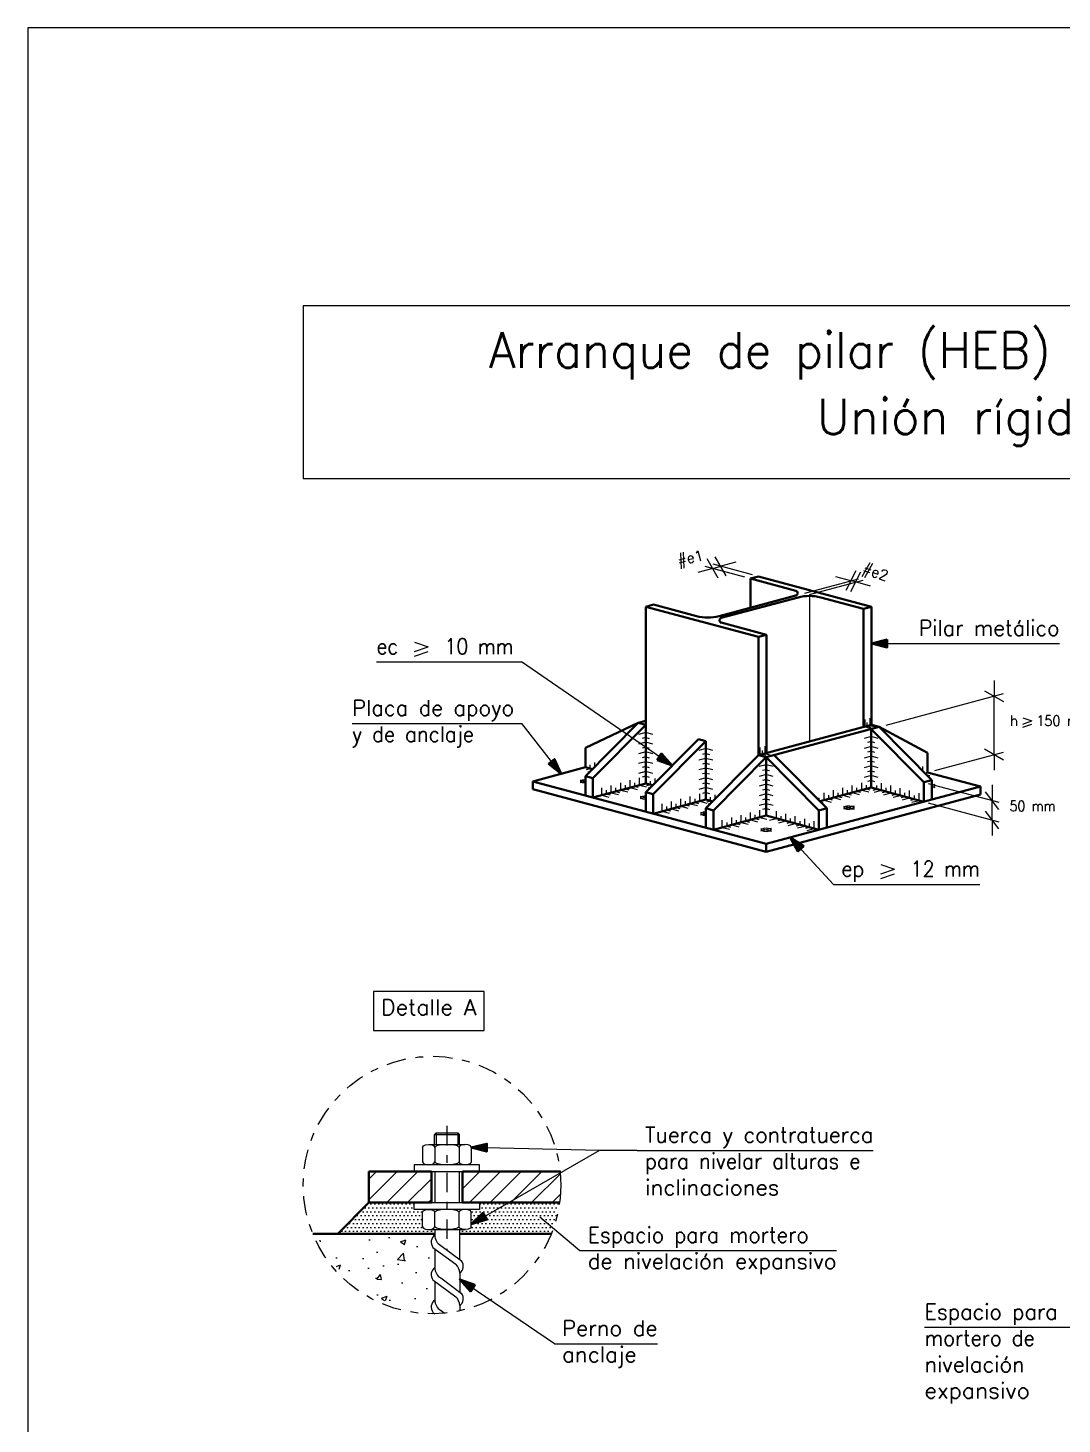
# Model space of a CAD drawing. Header units: millimetres. Extents: x -252 to 259, y -4 to 137.
# Drawn here: x -158.5 to -145.23, y 101.01 to 118.92 of the extents above; entities that cross this region are included whole.
import ezdxf
from ezdxf.enums import TextEntityAlignment as Align

# ---------------------------------------------------------------- set-up
doc = ezdxf.new("R2010")
doc.units = ezdxf.units.MM
doc.linetypes.add('DASHDOT', pattern=[0.5, 0.25, -0.125, 0, -0.125])
for name, color, linetype, lineweight in [('0-CYPE0', 1, 'Continuous', 13), ('0-CYPE1', 2, 'Continuous', 18), ('0-CYPE2', 4, 'Continuous', 35), ('CYPECABECERA', 2, 'Continuous', 18), ('RECUAD_LIMITES', 2, 'Continuous', 0)]:
    doc.layers.add(name, color=color, linetype=linetype, lineweight=lineweight)
doc.styles.add('CYPETXT', font='romans__.ttf', dxfattribs={"height": 0.2})

msp = doc.modelspace()

# ---------------------------------------------------------------- hatches: boundary and pattern name
at = {"layer": '0-CYPE0'}
h = msp.add_hatch(dxfattribs=at)
h.set_pattern_fill('ID5', color=256, style=0, pattern_type=2)
h.set_pattern_definition([(0, (-158.497986, 8.530173), (0.025, 0.05), [0, -0.05])])
h.paths.add_polyline_path([(-152.335, 103.847), (-152.705, 103.847), (-152.705, 103.761), (-152.889, 103.761), (-152.85, 103.756), (-152.822, 103.743), (-152.811, 103.725), (-152.811, 103.572)], flags=0)
h.paths.add_polyline_path([(-151.677, 103.847), (-152.335, 103.847), (-152.811, 103.572), (-152.811, 103.537), (-152.822, 103.519), (-152.85, 103.506), (-152.889, 103.501), (-152.959, 103.501), (-152.959, 103.447), (-151.785, 103.447)], flags=0)
h.paths.add_polyline_path([(-153.435, 103.725), (-153.425, 103.743), (-153.396, 103.756), (-153.357, 103.761), (-153.542, 103.761), (-153.542, 103.847), (-154.123, 103.847), (-154.523, 103.447), (-153.279, 103.447), (-153.279, 103.501), (-153.357, 103.501), (-153.396, 103.506), (-153.425, 103.519), (-153.435, 103.537)], flags=0)
h = msp.add_hatch(dxfattribs=at)
h.set_pattern_fill('ID0', color=256, style=0, pattern_type=2)
h.set_pattern_definition([(50, (-158.498, 8.5302), (0.71726, -0.06275), [0.075, -0.825]), (355, (-158.498, 8.5302), (-0.13875, 0.75219), [0.06, -0.66]), (100.4514, (-158.4382, 8.52494), (0.57851, 0.68944), [0.06374, -0.70114]), (46.1842, (-158.498, 8.7302), (1.06724, -0.16552), [0.1125, -1.2375]), (96.6356, (-158.409, 8.7164), (0.934665, 0.97412), [0.09561, -1.051715]), (351.1842, (-158.498, 8.7302), (0.93466, 0.97412), [0.09, -0.99]), (21, (-158.398, 8.6802), (0.596905, -0.40262), [0.075, -0.825]), (326, (-158.398, 8.6802), (0.243315, 0.72515), [0.06, -0.66]), (71.4514, (-158.34825, 8.6466), (0.840225, 0.32253), [0.06374, -0.70114]), (37.49997, (-158.49799, 8.53017), (0.01216, 0.332895), [0, -0.652, 0, -0.67, 0, -0.6625]), (7.5, (-158.498, 8.53017), (0.26307, 0.39441), [0, -0.382, 0, -0.637, 0, -0.2525]), (327.49998, (-158.72099, 8.53017), (0.53382, -0.022555), [0, -0.25, 0, -0.78, 0, -1.035]), (317.5, (-158.821, 8.53017), (0.583185, 0.100105), [0, -0.325, 0, -0.518, 0, -0.735])])
h.paths.add_polyline_path([(-154.623, 103.131), (-154.791, 103.425), (-153.321, 103.393), (-153.342, 103.33), (-153.31, 103.215), (-153.342, 102.984), (-153.373, 102.942), (-153.331, 102.837), (-153.31, 102.638), (-153.352, 102.575), (-153.352, 102.502), (-153.342, 102.46), (-153.541, 102.491), (-153.972, 102.606), (-154.413, 102.879)], flags=0)
at = {"layer": '0-CYPE2'}
for points in [[(-147.475, 111.073), (-147.675, 111.023), (-147.475, 110.973)], [(-151.82, 109.478), (-151.657, 109.351), (-151.741, 109.54)], [(-150.428, 109.528), (-150.235, 109.456), (-150.372, 109.611)], [(-148.546, 108.422), (-148.718, 108.535), (-148.62, 108.354)], [(-152.61, 104.602), (-152.811, 104.557), (-152.613, 104.502)], [(-152.663, 103.715), (-152.811, 103.572), (-152.613, 103.629)], [(-152.765, 102.791), (-152.959, 102.862), (-152.822, 102.708)]]:
    msp.add_hatch(color=256, dxfattribs=at).paths.add_polyline_path(points, flags=0)

# ---------------------------------------------------------------- linework, layer by layer
at = {"layer": '0-CYPE0'}
for p, q in [((-148.473, 111.634), (-148.473, 109.764)), ((-153.283, 104.721), (-152.963, 104.721)), ((-153.283, 104.593), (-153.283, 104.721)), ((-153.263, 104.741), (-153.263, 104.593)), ((-152.963, 104.721), (-152.983, 104.741)), ((-152.983, 104.741), (-152.983, 104.593)), ((-152.963, 104.593), (-152.963, 104.721)), ((-153.435, 104.557), (-153.435, 104.369)), ((-153.357, 104.593), (-152.889, 104.593)), ((-153.279, 104.557), (-153.279, 104.369)), ((-152.967, 104.557), (-152.967, 104.369)), ((-152.811, 104.557), (-152.811, 104.369)), ((-154.123, 104.149), (-154.025, 104.247)), ((-154.123, 103.884), (-153.76, 104.247)), ((-153.895, 103.847), (-153.495, 104.247)), ((-153.63, 103.847), (-153.323, 104.153)), ((-152.923, 104.023), (-152.699, 104.247)), ((-152.834, 103.847), (-152.434, 104.247)), ((-152.569, 103.847), (-152.169, 104.247)), ((-152.304, 103.847), (-151.904, 104.247)), ((-152.039, 103.847), (-151.668, 104.218)), ((-151.774, 103.847), (-151.666, 103.954)), ((-153.365, 103.847), (-153.323, 103.888)), ((-153.435, 103.537), (-153.435, 103.725)), ((-153.279, 103.537), (-153.279, 103.725)), ((-152.967, 103.537), (-152.967, 103.725)), ((-152.811, 103.537), (-152.811, 103.725)), ((-153.357, 103.501), (-152.889, 103.501))]:
    msp.add_line(p, q, dxfattribs=at)
for points in [[(-153.283, 104.721), (-153.263, 104.741), (-152.983, 104.741)], [(-153.435, 104.557), (-153.425, 104.575), (-153.396, 104.588), (-153.357, 104.593), (-153.318, 104.588), (-153.289, 104.575), (-153.279, 104.557)], [(-152.967, 104.557), (-152.988, 104.575), (-153.045, 104.588), (-153.123, 104.593), (-153.201, 104.588), (-153.258, 104.575), (-153.279, 104.557)], [(-152.811, 104.557), (-152.822, 104.575), (-152.85, 104.588), (-152.889, 104.593), (-152.928, 104.588), (-152.957, 104.575), (-152.967, 104.557)], [(-153.435, 104.369), (-153.425, 104.351), (-153.396, 104.338), (-153.357, 104.333), (-153.318, 104.338), (-153.289, 104.351), (-153.279, 104.369)], [(-152.967, 104.369), (-152.988, 104.351), (-153.045, 104.338), (-153.123, 104.333), (-153.201, 104.338), (-153.258, 104.351), (-153.279, 104.369)], [(-152.811, 104.369), (-152.822, 104.351), (-152.85, 104.338), (-152.889, 104.333), (-152.928, 104.338), (-152.957, 104.351), (-152.967, 104.369)], [(-153.435, 103.725), (-153.425, 103.743), (-153.396, 103.756), (-153.357, 103.761), (-153.318, 103.756), (-153.289, 103.743), (-153.279, 103.725)], [(-152.967, 103.725), (-152.988, 103.743), (-153.045, 103.756), (-153.123, 103.761), (-153.201, 103.756), (-153.258, 103.743), (-153.279, 103.725)], [(-152.811, 103.725), (-152.822, 103.743), (-152.85, 103.756), (-152.889, 103.761), (-152.928, 103.756), (-152.957, 103.743), (-152.967, 103.725)], [(-153.435, 103.537), (-153.425, 103.519), (-153.396, 103.506), (-153.357, 103.501), (-153.318, 103.506), (-153.289, 103.519), (-153.279, 103.537)], [(-152.967, 103.537), (-152.988, 103.519), (-153.045, 103.506), (-153.123, 103.501), (-153.201, 103.506), (-153.258, 103.519), (-153.279, 103.537)], [(-152.811, 103.537), (-152.822, 103.519), (-152.85, 103.506), (-152.889, 103.501), (-152.928, 103.506), (-152.957, 103.519), (-152.967, 103.537)]]:
    msp.add_lwpolyline(points, dxfattribs=at)
at = {"layer": '0-CYPE1'}
for p, q in [((-149.303, 111.877), (-149.81, 112.012)), ((-149.642, 111.864), (-149.784, 112.109)), ((-149.713, 111.986), (-149.61, 112.014)), ((-149.201, 111.904), (-149.707, 112.04)), ((-149.54, 111.891), (-149.681, 112.136)), ((-149.417, 112.066), (-149.61, 112.014)), ((-149.713, 111.986), (-149.906, 111.935)), ((-148.533, 111.67), (-147.845, 111.855)), ((-148.473, 111.654), (-147.785, 111.838)), ((-147.877, 111.955), (-148.006, 111.703)), ((-147.817, 111.938), (-147.946, 111.687)), ((-148.109, 111.751), (-148.109, 111.751)), ((-147.688, 111.761), (-147.881, 111.813)), ((-153.537, 111.042), (-153.363, 110.982)), ((-153.537, 110.922), (-153.363, 110.982)), ((-153.537, 110.862), (-153.363, 110.922)), ((-147.675, 111.023), (-147.17, 111.023)), ((-147.17, 111.023), (-145.264, 111.023)), ((-154.026, 110.787), (-152.168, 110.787)), ((-150.235, 109.456), (-152.168, 110.787)), ((-146.226, 110.418), (-145.981, 110.277)), ((-146.103, 110.547), (-146.103, 110.347)), ((-147.488, 109.976), (-145.981, 110.38)), ((-146.103, 109.597), (-146.103, 110.347)), ((-147.759, 109.956), (-147.759, 110.049)), ((-147.695, 109.972), (-147.695, 110.066)), ((-145.736, 110.069), (-145.62, 110.029)), ((-145.736, 109.989), (-145.62, 110.029)), ((-154.337, 109.997), (-152.161, 109.997)), ((-151.658, 109.352), (-152.161, 109.997)), ((-147.759, 109.956), (-147.668, 109.931)), ((-147.73, 109.963), (-147.73, 110.01)), ((-147.73, 109.963), (-147.685, 109.951)), ((-147.695, 109.972), (-147.605, 109.948)), ((-145.736, 109.949), (-145.62, 109.989)), ((-150.573, 109.819), (-150.619, 109.806)), ((-150.573, 109.694), (-150.619, 109.681)), ((-150.573, 109.819), (-150.528, 109.806)), ((-150.573, 109.694), (-150.528, 109.681)), ((-149.801, 109.674), (-149.891, 109.65)), ((-149.71, 109.65), (-149.801, 109.674)), ((-149.105, 109.595), (-149.105, 109.689)), ((-149.042, 109.612), (-149.042, 109.705)), ((-147.682, 109.828), (-147.772, 109.803)), ((-147.682, 109.703), (-147.772, 109.678)), ((-147.682, 109.765), (-147.727, 109.753)), ((-147.591, 109.803), (-147.682, 109.828)), ((-147.682, 109.765), (-147.636, 109.753)), ((-147.591, 109.678), (-147.682, 109.703)), ((-145.981, 109.527), (-146.226, 109.668)), ((-151.225, 109.444), (-151.225, 109.496)), ((-150.573, 109.506), (-150.664, 109.482)), ((-150.573, 109.569), (-150.619, 109.556)), ((-150.573, 109.569), (-150.528, 109.556)), ((-150.483, 109.482), (-150.573, 109.506)), ((-149.801, 109.549), (-149.891, 109.525)), ((-149.801, 109.611), (-149.846, 109.599)), ((-149.801, 109.486), (-149.846, 109.474)), ((-149.801, 109.611), (-149.755, 109.599)), ((-149.71, 109.525), (-149.801, 109.549)), ((-149.801, 109.486), (-149.755, 109.474)), ((-149.105, 109.595), (-149.014, 109.571)), ((-149.076, 109.602), (-149.076, 109.649)), ((-149.076, 109.602), (-149.031, 109.59)), ((-149.042, 109.612), (-148.951, 109.587)), ((-147.682, 109.578), (-147.772, 109.553)), ((-147.682, 109.64), (-147.727, 109.628)), ((-147.682, 109.515), (-147.727, 109.503)), ((-147.682, 109.64), (-147.636, 109.628)), ((-147.591, 109.553), (-147.682, 109.578)), ((-147.682, 109.515), (-147.636, 109.503)), ((-146.866, 109.393), (-145.981, 109.63)), ((-146.103, 109.597), (-146.103, 109.397)), ((-151.331, 109.406), (-151.286, 109.419)), ((-151.316, 109.378), (-151.282, 109.387)), ((-151.286, 109.419), (-151.286, 109.465)), ((-150.573, 109.381), (-150.664, 109.357)), ((-150.573, 109.444), (-150.619, 109.431)), ((-150.573, 109.319), (-150.619, 109.306)), ((-150.573, 109.444), (-150.528, 109.431)), ((-150.483, 109.357), (-150.573, 109.381)), ((-150.573, 109.319), (-150.528, 109.306)), ((-149.801, 109.424), (-149.891, 109.4)), ((-149.801, 109.361), (-149.846, 109.349)), ((-149.71, 109.4), (-149.801, 109.424)), ((-149.801, 109.361), (-149.755, 109.349)), ((-149.028, 109.467), (-149.119, 109.443)), ((-149.028, 109.342), (-149.119, 109.318)), ((-149.028, 109.404), (-149.073, 109.392)), ((-148.937, 109.443), (-149.028, 109.467)), ((-149.028, 109.404), (-148.983, 109.392)), ((-148.937, 109.318), (-149.028, 109.342)), ((-147.682, 109.453), (-147.772, 109.428)), ((-147.682, 109.328), (-147.772, 109.303)), ((-147.682, 109.39), (-147.727, 109.378)), ((-147.591, 109.428), (-147.682, 109.453)), ((-147.682, 109.39), (-147.636, 109.378)), ((-147.591, 109.303), (-147.682, 109.328)), ((-147.017, 109.386), (-147.017, 109.446)), ((-146.991, 109.359), (-146.957, 109.369)), ((-146.972, 109.34), (-146.926, 109.328)), ((-151.136, 109.077), (-151.136, 109.171)), ((-151.075, 109.093), (-151.075, 109.14)), ((-151.015, 109.109), (-151.015, 109.203)), ((-150.955, 109.126), (-150.955, 109.172)), ((-150.894, 109.142), (-150.894, 109.236)), ((-150.894, 109.142), (-150.804, 109.118)), ((-150.834, 109.158), (-150.834, 109.205)), ((-150.834, 109.158), (-150.788, 109.146)), ((-150.773, 109.174), (-150.773, 109.268)), ((-150.773, 109.174), (-150.683, 109.15)), ((-150.713, 109.19), (-150.713, 109.237)), ((-150.713, 109.19), (-150.668, 109.178)), ((-150.653, 109.206), (-150.653, 109.3)), ((-150.653, 109.206), (-150.562, 109.182)), ((-150.558, 109.199), (-150.513, 109.212)), ((-150.543, 109.171), (-150.509, 109.18)), ((-150.513, 109.212), (-150.513, 109.258)), ((-150.453, 109.237), (-150.453, 109.289)), ((-149.801, 109.299), (-149.891, 109.275)), ((-149.801, 109.174), (-149.891, 109.15)), ((-149.801, 109.236), (-149.846, 109.224)), ((-149.71, 109.275), (-149.801, 109.299)), ((-149.801, 109.236), (-149.755, 109.224)), ((-149.71, 109.15), (-149.801, 109.174)), ((-149.028, 109.217), (-149.119, 109.193)), ((-149.028, 109.279), (-149.073, 109.267)), ((-149.028, 109.154), (-149.073, 109.142)), ((-149.028, 109.279), (-148.983, 109.267)), ((-148.937, 109.193), (-149.028, 109.217)), ((-149.028, 109.154), (-148.983, 109.142)), ((-148.165, 109.045), (-148.165, 109.139)), ((-148.044, 109.077), (-148.044, 109.171)), ((-147.984, 109.093), (-147.984, 109.14)), ((-147.923, 109.11), (-147.923, 109.203)), ((-147.863, 109.126), (-147.863, 109.173)), ((-147.802, 109.142), (-147.802, 109.236)), ((-147.802, 109.142), (-147.712, 109.118)), ((-147.742, 109.158), (-147.742, 109.205)), ((-147.742, 109.158), (-147.697, 109.146)), ((-147.682, 109.265), (-147.727, 109.253)), ((-147.682, 109.265), (-147.636, 109.253)), ((-147.655, 109.143), (-147.609, 109.155)), ((-147.639, 109.114), (-147.549, 109.139)), ((-147.609, 109.155), (-147.609, 109.202)), ((-147.549, 109.139), (-147.549, 109.232)), ((-147.489, 109.123), (-147.489, 109.169)), ((-147.428, 109.106), (-147.428, 109.2)), ((-146.948, 109.228), (-146.043, 108.985)), ((-146.127, 109.208), (-146.127, 109.008)), ((-151.136, 109.077), (-151.045, 109.053)), ((-151.075, 109.093), (-151.03, 109.081)), ((-151.015, 109.109), (-150.924, 109.085)), ((-150.955, 109.126), (-150.909, 109.113)), ((-150.363, 108.87), (-150.363, 108.964)), ((-150.242, 108.902), (-150.242, 108.996)), ((-150.182, 108.919), (-150.182, 108.965)), ((-150.121, 108.935), (-150.121, 109.028)), ((-150.061, 108.951), (-150.061, 108.998)), ((-150.061, 108.951), (-150.016, 108.939)), ((-150.001, 108.967), (-150.001, 109.061)), ((-150.001, 108.967), (-149.91, 108.943)), ((-149.94, 108.983), (-149.94, 109.03)), ((-149.94, 108.983), (-149.895, 108.971)), ((-149.88, 108.999), (-149.88, 109.093)), ((-149.88, 108.999), (-149.789, 108.975)), ((-149.801, 109.111), (-149.846, 109.099)), ((-149.801, 109.111), (-149.755, 109.099)), ((-149.771, 108.964), (-149.736, 108.973)), ((-149.68, 109.03), (-149.68, 109.082)), ((-149.028, 109.092), (-149.119, 109.068)), ((-149.028, 108.967), (-149.119, 108.943)), ((-149.028, 109.029), (-149.073, 109.017)), ((-148.937, 109.068), (-149.028, 109.092)), ((-149.028, 109.029), (-148.983, 109.017)), ((-148.937, 108.943), (-149.028, 108.967)), ((-148.346, 109.007), (-148.346, 109.043)), ((-148.331, 108.992), (-148.301, 108.984)), ((-148.285, 109.013), (-148.285, 109.106)), ((-148.285, 109.013), (-148.195, 108.988)), ((-148.225, 109.029), (-148.225, 109.076)), ((-148.225, 109.029), (-148.18, 109.017)), ((-148.165, 109.045), (-148.074, 109.021)), ((-148.104, 109.061), (-148.104, 109.108)), ((-148.104, 109.061), (-148.059, 109.049)), ((-148.044, 109.077), (-147.953, 109.053)), ((-147.984, 109.093), (-147.938, 109.081)), ((-147.923, 109.11), (-147.833, 109.085)), ((-147.863, 109.126), (-147.818, 109.114)), ((-147.534, 109.11), (-147.489, 109.123)), ((-147.519, 109.082), (-147.428, 109.106)), ((-147.292, 109.046), (-147.247, 109.058)), ((-147.247, 109.058), (-147.247, 109.105)), ((-147.172, 109.013), (-147.126, 109.026)), ((-147.157, 108.985), (-147.066, 109.009)), ((-147.126, 109.026), (-147.126, 109.072)), ((-147.066, 109.009), (-147.066, 109.103)), ((-146.948, 108.978), (-146.043, 108.735)), ((-146.043, 108.894), (-146.212, 109.121)), ((-146.127, 108.758), (-146.127, 109.008)), ((-150.363, 108.87), (-150.272, 108.846)), ((-150.303, 108.886), (-150.303, 108.933)), ((-150.303, 108.886), (-150.257, 108.874)), ((-150.242, 108.902), (-150.152, 108.878)), ((-150.182, 108.919), (-150.136, 108.906)), ((-150.121, 108.935), (-150.031, 108.91)), ((-149.469, 108.695), (-149.469, 108.789)), ((-149.349, 108.728), (-149.349, 108.821)), ((-149.288, 108.744), (-149.288, 108.791)), ((-149.228, 108.76), (-149.228, 108.854)), ((-149.168, 108.776), (-149.168, 108.823)), ((-149.168, 108.776), (-149.122, 108.764)), ((-149.107, 108.792), (-149.107, 108.886)), ((-149.107, 108.792), (-149.017, 108.768)), ((-149.028, 108.904), (-149.073, 108.892)), ((-149.028, 108.904), (-148.983, 108.892)), ((-148.986, 108.754), (-148.895, 108.778)), ((-148.895, 108.778), (-148.895, 108.872)), ((-148.835, 108.762), (-148.835, 108.809)), ((-148.774, 108.746), (-148.774, 108.839)), ((-148.533, 108.681), (-148.533, 108.775)), ((-146.043, 108.644), (-146.212, 108.871)), ((-149.59, 108.663), (-149.59, 108.757)), ((-149.59, 108.663), (-149.5, 108.639)), ((-149.53, 108.679), (-149.53, 108.726)), ((-149.53, 108.679), (-149.484, 108.667)), ((-149.469, 108.695), (-149.379, 108.671)), ((-149.409, 108.712), (-149.409, 108.758)), ((-149.409, 108.712), (-149.364, 108.699)), ((-149.349, 108.728), (-149.258, 108.703)), ((-149.288, 108.744), (-149.243, 108.732)), ((-149.228, 108.76), (-149.137, 108.736)), ((-148.88, 108.75), (-148.835, 108.762)), ((-148.865, 108.721), (-148.774, 108.746)), ((-148.639, 108.685), (-148.593, 108.697)), ((-148.624, 108.657), (-148.533, 108.681)), ((-148.593, 108.697), (-148.593, 108.744)), ((-148.518, 108.653), (-148.473, 108.665)), ((-148.503, 108.624), (-148.412, 108.649)), ((-148.473, 108.665), (-148.473, 108.712)), ((-148.412, 108.649), (-148.412, 108.742)), ((-146.127, 108.758), (-146.127, 108.558)), ((-148.718, 108.534), (-148.163, 107.932)), ((-147.556, 108.187), (-147.382, 108.127)), ((-147.556, 108.067), (-147.382, 108.127)), ((-147.556, 108.007), (-147.382, 108.067)), ((-148.163, 107.932), (-146.287, 107.932)), ((-151.161, 104.518), (-152.811, 104.557)), ((-152.811, 103.572), (-151.17, 104.518)), ((-150.681, 104.518), (-151.161, 104.518)), ((-150.681, 104.518), (-147.653, 104.518)), ((-152.705, 104.333), (-153.542, 104.333)), ((-153.542, 104.333), (-153.542, 104.247)), ((-152.705, 104.247), (-152.705, 104.333)), ((-153.323, 104.247), (-152.923, 104.247)), ((-153.279, 104.247), (-153.279, 103.847)), ((-152.967, 104.247), (-152.967, 103.847)), ((-153.542, 103.761), (-153.542, 103.847)), ((-152.705, 103.761), (-153.542, 103.761)), ((-153.323, 103.847), (-152.923, 103.847)), ((-152.705, 103.847), (-152.705, 103.761)), ((-151.93, 103.665), (-151.416, 103.233)), ((-153.279, 103.501), (-153.279, 103.43)), ((-152.959, 103.118), (-152.959, 103.501)), ((-153.303, 103.273), (-153.01, 103.056)), ((-153.279, 103.255), (-153.279, 103.014)), ((-153.203, 103.298), (-152.935, 103.1)), ((-151.416, 103.233), (-148.127, 103.233)), ((-153.303, 102.856), (-153.01, 102.639)), ((-153.203, 102.882), (-152.935, 102.683)), ((-152.959, 102.942), (-152.959, 102.701)), ((-151.744, 102.036), (-152.959, 102.862)), ((-153.279, 102.838), (-153.279, 102.597)), ((-152.959, 102.526), (-152.959, 102.46)), ((-153.303, 102.439), (-153.278, 102.421)), ((-153.203, 102.465), (-153.154, 102.429)), ((-146.996, 102.247), (-144.621, 102.247)), ((-151.744, 102.036), (-150.42, 102.036))]:
    msp.add_line(p, q, dxfattribs=at)
at = {"layer": '0-CYPE1', "linetype": 'DASHDOT'}
for p, q in [((-146.862, 109.213), (-146.903, 109.202)), ((-146.903, 109.187), (-146.862, 109.176)), ((-150.642, 109.065), (-150.573, 109.047)), ((-150.573, 109.047), (-150.642, 109.028)), ((-148.034, 108.935), (-147.897, 108.899)), ((-147.897, 108.935), (-148.034, 108.899)), ((-148.96, 108.651), (-149.096, 108.614)), ((-149.096, 108.651), (-148.96, 108.614)), ((-153.123, 104.831), (-153.123, 103.241))]:
    msp.add_line(p, q, dxfattribs=at)
at = {"layer": '0-CYPE1'}
for points in [[(-147.881, 111.813), (-147.942, 111.829), (-148.135, 111.88)], [(-150.483, 109.857), (-150.573, 109.881), (-150.664, 109.857)], [(-150.483, 109.732), (-150.573, 109.756), (-150.664, 109.732)], [(-150.483, 109.607), (-150.573, 109.631), (-150.664, 109.607)], [(-151.346, 109.229), (-151.384, 109.234), (-151.407, 109.246), (-151.407, 109.261), (-151.384, 109.273), (-151.346, 109.278)], [(-147.413, 109.078), (-147.368, 109.09), (-147.368, 109.137)], [(-147.398, 109.05), (-147.307, 109.074), (-147.307, 109.168)], [(-147.277, 109.017), (-147.187, 109.042), (-147.187, 109.135)], [(-146.903, 109.217), (-146.876, 109.208), (-146.865, 109.195), (-146.876, 109.182), (-146.903, 109.173)], [(-150.573, 109.022), (-150.611, 109.027), (-150.635, 109.039), (-150.635, 109.054), (-150.611, 109.066), (-150.573, 109.071)], [(-149.786, 108.992), (-149.74, 109.004), (-149.74, 109.051)], [(-149.801, 108.815), (-149.833, 108.818), (-149.856, 108.827), (-149.865, 108.839), (-149.856, 108.852), (-149.833, 108.861), (-149.801, 108.864)], [(-148.759, 108.717), (-148.714, 108.729), (-148.714, 108.776)], [(-148.744, 108.689), (-148.654, 108.713), (-148.654, 108.807)]]:
    msp.add_lwpolyline(points, dxfattribs=at)
at = {"layer": '0-CYPE1', "linetype": 'DASHDOT'}
for points in [[(-151.414, 109.272), (-151.346, 109.254), (-151.414, 109.235)], [(-149.869, 108.858), (-149.801, 108.839), (-149.869, 108.821)]]:
    msp.add_lwpolyline(points, dxfattribs=at)
at = {"layer": '0-CYPE1'}
for points in [[(-148.03, 108.917), (-148.02, 108.93), (-147.992, 108.939), (-147.956, 108.941), (-147.923, 108.935), (-147.904, 108.924), (-147.904, 108.91), (-147.923, 108.899), (-147.956, 108.893), (-147.992, 108.895), (-148.02, 108.904), (-148.03, 108.917)], [(-149.092, 108.632), (-149.082, 108.646), (-149.055, 108.655), (-149.019, 108.656), (-148.986, 108.651), (-148.966, 108.639), (-148.966, 108.626), (-148.986, 108.614), (-149.019, 108.608), (-149.055, 108.61), (-149.082, 108.619), (-149.092, 108.632)], [(-154.066, 106.555), (-154.066, 106.055), (-152.645, 106.055), (-152.645, 106.555), (-154.066, 106.555)]]:
    msp.add_lwpolyline(points, close=True, dxfattribs=at)
at = {"layer": '0-CYPE1', "linetype": 'DASHDOT'}
msp.add_circle((-153.314, 104.073), 1.653, dxfattribs=at)
at = {"layer": '0-CYPE1'}
for centre, radius, start, end in [((-153.215, 103.34), 0.11, 125.1441, 217.6989), ((-153.123, 103.432), 0.156, 180.58, 239.3074), ((-153.115, 102.941), 0.156, 0.5799, 47.6649), ((-153.023, 103.032), 0.11, 305.1441, 37.6988), ((-153.215, 102.924), 0.11, 125.1441, 217.6989), ((-153.123, 103.015), 0.156, 180.58, 239.3074), ((-153.023, 102.616), 0.11, 305.1441, 37.6988), ((-153.215, 102.507), 0.11, 125.1441, 217.6989), ((-153.123, 102.599), 0.156, 180.58, 239.3074), ((-153.115, 102.524), 0.156, 0.5799, 47.6649)]:
    msp.add_arc(centre, radius, start, end, dxfattribs=at)
at = {"layer": '0-CYPE2'}
for p, q in [((-149.227, 111.856), (-149.125, 111.884)), ((-149.227, 111.856), (-148.646, 111.7)), ((-149.227, 111.856), (-149.227, 111.484)), ((-147.676, 111.496), (-149.125, 111.884)), ((-149.631, 111.376), (-148.646, 111.64)), ((-150.573, 111.496), (-150.471, 111.523)), ((-150.573, 111.496), (-150.573, 109.228)), ((-150.573, 111.496), (-149.125, 111.107)), ((-149.922, 111.376), (-150.471, 111.523)), ((-149.604, 111.351), (-148.618, 111.615)), ((-148.327, 111.615), (-147.778, 111.468)), ((-147.778, 111.468), (-147.676, 111.496)), ((-147.778, 111.468), (-147.778, 109.95)), ((-147.676, 109.978), (-147.676, 111.496)), ((-149.022, 111.135), (-149.604, 111.291)), ((-149.125, 111.107), (-149.022, 111.135)), ((-149.125, 109.589), (-149.125, 111.107)), ((-149.022, 111.135), (-149.022, 109.617)), ((-150.67, 110.004), (-151.346, 109.322)), ((-150.67, 110.004), (-151.346, 109.685)), ((-151.25, 109.297), (-150.573, 109.978)), ((-149.125, 109.589), (-147.676, 109.978)), ((-149.028, 109.564), (-147.579, 109.952)), ((-147.682, 109.924), (-147.006, 109.243)), ((-147.682, 109.924), (-147.682, 109.174)), ((-147.676, 109.978), (-147.579, 109.952)), ((-151.346, 109.435), (-151.346, 109.685)), ((-149.897, 109.797), (-150.573, 109.115)), ((-150.477, 109.089), (-149.801, 109.771)), ((-149.801, 109.771), (-149.897, 109.797)), ((-149.801, 109.771), (-149.801, 109.021)), ((-149.125, 109.589), (-149.801, 108.908)), ((-149.704, 108.882), (-149.028, 109.564)), ((-149.125, 109.589), (-149.028, 109.564)), ((-149.028, 109.564), (-149.028, 108.814)), ((-149.028, 109.564), (-148.352, 108.882)), ((-148.925, 109.591), (-148.249, 108.91)), ((-146.957, 109.369), (-146.957, 109.619)), ((-152.022, 109.254), (-151.346, 109.435)), ((-151.346, 109.435), (-151.258, 109.411)), ((-151.25, 109.297), (-151.346, 109.322)), ((-151.346, 109.322), (-151.346, 109.072)), ((-146.957, 109.369), (-146.28, 109.187)), ((-152.022, 109.254), (-152.022, 109.154)), ((-152.022, 109.254), (-149.028, 108.451)), ((-152.022, 109.154), (-149.028, 108.351)), ((-151.25, 109.047), (-151.25, 109.297)), ((-150.573, 109.228), (-151.25, 109.047)), ((-150.573, 109.228), (-150.485, 109.204)), ((-149.028, 108.451), (-146.28, 109.187)), ((-148.337, 108.999), (-147.682, 109.174)), ((-147.682, 109.174), (-147.006, 108.993)), ((-147.006, 109.243), (-146.903, 109.271)), ((-147.006, 108.993), (-147.006, 109.243)), ((-146.903, 109.021), (-146.903, 109.271)), ((-146.28, 109.087), (-146.28, 109.187)), ((-150.477, 109.089), (-150.573, 109.115)), ((-150.573, 109.115), (-150.573, 108.865)), ((-150.477, 108.839), (-150.477, 109.089)), ((-149.801, 109.021), (-150.477, 108.839)), ((-149.801, 109.021), (-149.713, 108.997)), ((-149.028, 108.351), (-146.28, 109.087)), ((-149.704, 108.632), (-149.704, 108.882)), ((-149.704, 108.632), (-149.028, 108.814)), ((-149.028, 108.814), (-148.352, 108.632)), ((-148.352, 108.882), (-148.249, 108.91)), ((-148.352, 108.632), (-148.352, 108.882)), ((-148.249, 108.66), (-148.249, 108.91)), ((-149.028, 108.451), (-149.028, 108.351)), ((-154.123, 104.247), (-153.323, 104.247)), ((-154.123, 104.247), (-154.123, 103.847)), ((-153.323, 104.247), (-153.323, 103.847)), ((-152.923, 104.247), (-152.923, 103.847)), ((-152.923, 104.247), (-151.671, 104.247)), ((-154.523, 103.447), (-154.123, 103.847)), ((-154.123, 103.847), (-153.323, 103.847)), ((-152.923, 103.847), (-151.677, 103.847)), ((-154.844, 103.447), (-153.279, 103.447)), ((-152.959, 103.447), (-151.785, 103.447))]:
    msp.add_line(p, q, dxfattribs=at)
for points in [[(-147.475, 111.073), (-147.675, 111.023), (-147.475, 110.973)], [(-151.82, 109.478), (-151.657, 109.351), (-151.741, 109.54)], [(-150.428, 109.528), (-150.235, 109.456), (-150.372, 109.611)], [(-148.546, 108.422), (-148.718, 108.535), (-148.62, 108.354)], [(-152.61, 104.602), (-152.811, 104.557), (-152.613, 104.502)], [(-152.663, 103.715), (-152.811, 103.572), (-152.613, 103.629)], [(-152.765, 102.791), (-152.959, 102.862), (-152.822, 102.708)]]:
    msp.add_lwpolyline(points, close=True, dxfattribs=at)
for points in [[(-147.475, 111.073), (-147.475, 110.973)], [(-150.573, 109.978), (-150.67, 110.004), (-150.573, 110.029)], [(-146.957, 109.619), (-147.579, 109.952), (-146.903, 109.271)], [(-151.82, 109.478), (-151.741, 109.54)], [(-150.428, 109.528), (-150.372, 109.611)], [(-149.704, 108.882), (-149.801, 108.908), (-149.801, 108.658)], [(-148.546, 108.422), (-148.62, 108.354)], [(-152.611, 104.552), (-152.61, 104.602), (-152.613, 104.502)], [(-152.611, 104.552), (-152.611, 104.552)], [(-152.638, 103.672), (-152.663, 103.715), (-152.613, 103.629)], [(-152.638, 103.672), (-152.638, 103.672)], [(-152.794, 102.75), (-152.765, 102.791), (-152.822, 102.708)], [(-152.794, 102.75), (-152.794, 102.75)]]:
    msp.add_lwpolyline(points, dxfattribs=at)
for centre, radius, start, end in [((-148.654, 111.67), 0.0312, 285, 75), ((-148.473, 111.072), 0.562, 75, 105), ((-149.777, 111.919), 0.562, 255, 285), ((-149.595, 111.321), 0.0312, 105, 255)]:
    msp.add_arc(centre, radius, start, end, dxfattribs=at)
at = {"layer": 'CYPECABECERA'}
msp.add_lwpolyline([(-154.967, 113.143), (-137.927, 113.143), (-137.927, 115.358), (-154.967, 115.358), (-154.967, 113.143)], close=True, dxfattribs=at)
at = {"layer": 'RECUAD_LIMITES'}
msp.add_lwpolyline([(-158.498, 76.924), (-99.098, 76.924), (-99.098, 118.924), (-158.498, 118.924), (-158.498, 76.924)], close=True, dxfattribs=at)

# ---------------------------------------------------------------- texts
at = {"layer": '0-CYPE1', "style": 'CYPETXT', "width": 0.886397}
for s, rotation, p, p2 in [('#e1', 13.4349, (-150.149, 112.019), (-149.822, 112.097)), ('#e2', 341.7345, (-147.806, 111.928), (-147.487, 111.823))]:
    msp.add_text(s, height=0.1333, rotation=rotation, dxfattribs=at).set_placement(p, p2, align=Align.FIT)
at = {"layer": '0-CYPE1', "style": 'CYPETXT'}
for s, height, width, p, p2 in [('Pilar metálico', 0.2, 0.839461, (-147.07, 111.123), (-145.264, 111.123)), ('ec ', 0.2, 0.731171, (-154.026, 110.887), (-153.624, 110.887)), (' 10 mm', 0.2, 0.739433, (-153.276, 110.887), (-152.268, 110.887)), ('Placa de apoyo', 0.2, 0.839847, (-154.337, 110.097), (-152.261, 110.097)), ('h', 0.133, 0.916473, (-145.906, 109.966), (-145.794, 109.966)), ('150 mm ', 0.1333, 0.755858, (-145.562, 109.966), (-144.778, 109.966)), ('y de anclaje ', 0.2, 0.769704, (-154.337, 109.76), (-152.648, 109.76)), ('50 mm ', 0.1333, 0.739433, (-145.906, 108.871), (-145.234, 108.871)), (' 12 mm', 0.2, 0.739433, (-147.295, 108.032), (-146.287, 108.032)), ('ep ', 0.2, 0.750987, (-148.063, 108.032), (-147.643, 108.032)), ('Detalle A', 0.2, 0.881158, (-153.966, 106.255), (-152.745, 106.255)), ('Tuerca y contratuerca', 0.2, 0.840928, (-150.581, 104.618), (-147.653, 104.618)), ('para nivelar alturas e ', 0.2, 0.786145, (-150.581, 104.281), (-147.689, 104.281)), ('inclinaciones', 0.2, 0.896396, (-150.581, 103.943), (-148.859, 103.943)), ('Espacio para mortero ', 0.2, 0.815977, (-151.316, 103.333), (-148.352, 103.333)), ('de nivelación expansivo', 0.2, 0.860303, (-151.316, 102.996), (-148.127, 102.996)), ('Espacio para ', 0.2, 0.825245, (-146.996, 102.347), (-145.154, 102.347)), ('Perno de', 0.2, 0.856755, (-151.644, 102.136), (-150.42, 102.136)), ('mortero de ', 0.2, 0.786872, (-146.996, 102.01), (-145.454, 102.01)), ('anclaje', 0.2, 0.886764, (-151.644, 101.799), (-150.69, 101.799)), ('nivelación ', 0.2, 0.846152, (-146.996, 101.672), (-145.577, 101.672)), ('expansivo', 0.2, 0.918014, (-146.996, 101.335), (-145.646, 101.335))]:
    msp.add_text(s, height=height, dxfattribs=dict(at, width=width)).set_placement(p, p2, align=Align.FIT)
at = {"layer": 'CYPECABECERA', "style": 'CYPETXT'}
for s, width, p, p2 in [('Arranque de pilar (HEB) en cimentación.', 0.82549, (-152.585, 114.563), (-140.309, 114.563)), ('Unión rígida.', 0.847937, (-148.379, 113.711), (-144.514, 113.711))]:
    msp.add_text(s, height=0.45441, dxfattribs=dict(at, width=width)).set_placement(p, p2, align=Align.FIT)

doc.saveas('drawing.dxf')
